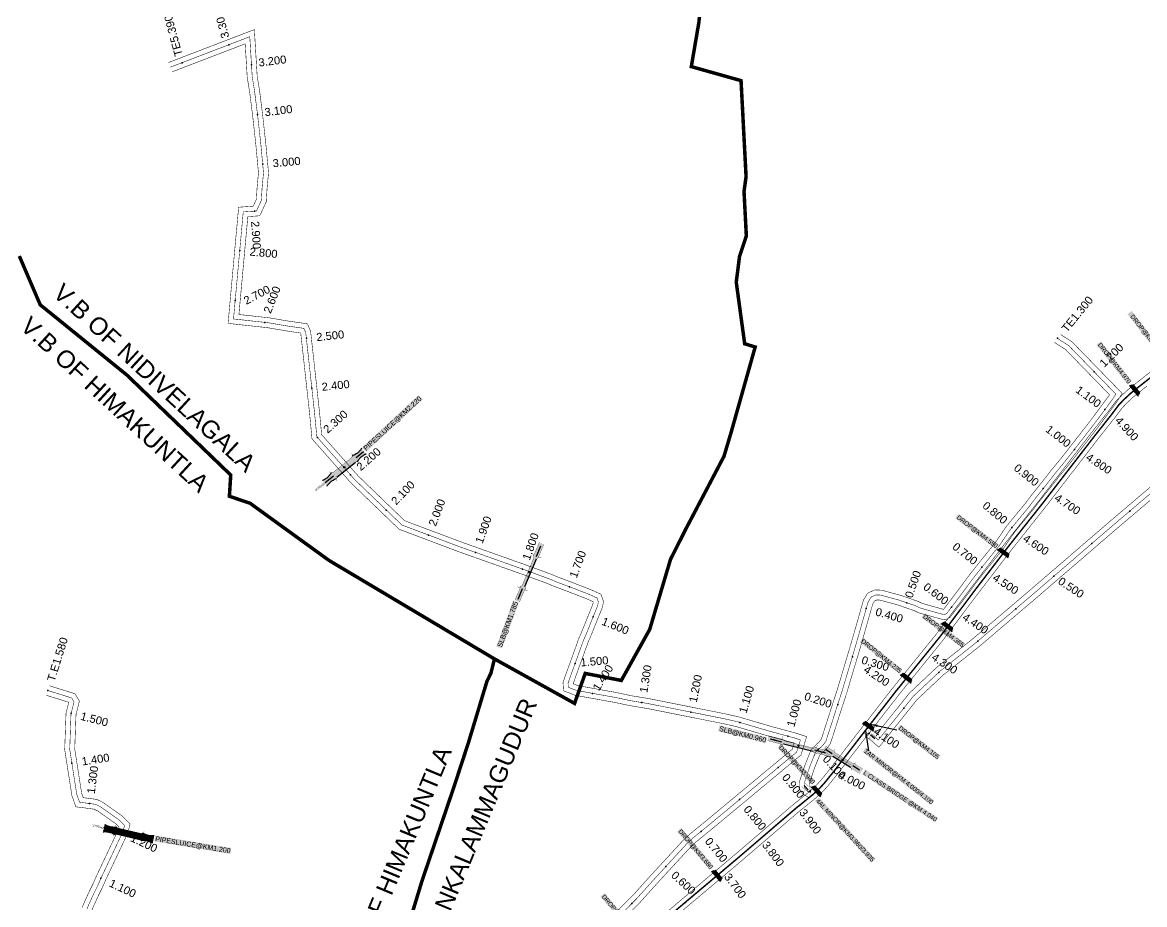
# Model space of a CAD drawing. Header units: inches. Extents: x 174104 to 230935, y 1583276 to 1631460.
# Drawn here: x 191611 to 193854, y 1613429 to 1615194 of the extents above; entities that cross this region are included whole.
import ezdxf
from ezdxf.enums import TextEntityAlignment as Align

# ---------------------------------------------------------------- set-up
doc = ezdxf.new("R2010")
doc.units = ezdxf.units.IN
doc.header["$LTSCALE"] = 15
doc.header["$MEASUREMENT"] = 0
doc.linetypes.add('ACAD_ISO02W100', pattern=[15, 12, -3])
doc.linetypes.add('HIDDEN2', pattern=[0.1875, 0.125, -0.0625])
for name, color, linetype in [('CANAL1', 7, 'Continuous'), ('CS', 134, 'Continuous'), ('CSMark', 72, 'Continuous'), ('STRUCTURE', 5, 'Continuous'), ('text2', 7, 'Continuous'), ('VB', 72, 'Continuous'), ('VILLAGE BOUNDRY', 5, 'Continuous')]:
    doc.layers.add(name, color=color, linetype=linetype)
doc.styles.get("Standard").update_dxf_attribs({"font": 'arial.ttf'})
doc.dimstyles.get("Standard").update_dxf_attribs({"dimtxt": 0.18, "dimasz": 0.18, "dimexe": 0.18, "dimexo": 0.0625, "dimgap": 0.09, "dimtad": 0, "dimtih": 1, "dimtoh": 1, "dimdec": 4, "dimzin": 0, "dimdsep": 46, "dimtxsty": 'Standard', "dimcen": 0.09, "dimadec": 0, "dimazin": 0, "dimtfac": 1, "dimtdec": 4, "dimtofl": 0, "dimtmove": 0, "dimatfit": 3, "dimfxl": 1, "dimtolj": 1, "dimtzin": 0, "dimarcsym": 0})

# ---------------------------------------------------------------- blocks, each defined once
blk = doc.blocks.new('DROP')
h = blk.add_hatch()
h.set_pattern_fill('ANSI31', color=1, scale=10, angle=45)
h.set_pattern_definition([(90, (-324.4107, -25.7687), (-1.25, 0), [])])
h.paths.add_polyline_path([(-9.9, -4.3), (-13.8, 4.1), (13.8, 4.1), (10.2, -4.3)])
at = {"layer": 'STRUCTURE', "color": 5, "const_width": 0.49}
blk.add_lwpolyline([(-9.9, -4.3), (-13.8, 4.1), (13.8, 4.1), (10.2, -4.3), (-9.9, -4.3)], dxfattribs=at)
at = {"layer": 'STRUCTURE', "color": 5}
blk.add_circle((0, 0), 1.33, dxfattribs=at)
blk = doc.blocks.new('DLB')
at = {"layer": 'STRUCTURE'}
h = blk.add_hatch(dxfattribs=at)
h.set_pattern_fill('DOTS', color=6, scale=20, angle=320.37224793, style=0)
h.paths.add_polyline_path([(769699.5, 1706950), (769699.5, 1706934), (769729.1, 1706934), (769732.1, 1706936), (769792.1, 1706936), (769795.1, 1706934), (769824.7, 1706934), (769824.7, 1706950), (769795.1, 1706950), (769792.1, 1706948), (769732.1, 1706948), (769729.1, 1706950)])
at = {"layer": 'STRUCTURE', "color": 6, "linetype": 'ACAD_ISO02W100', "ltscale": 0.5, "const_width": 0.5}
for points in [[(769699.5, 1706950), (769729.1, 1706950)], [(769795.1, 1706950), (769824.7, 1706950)], [(769699.5, 1706934), (769729.1, 1706934)], [(769795.1, 1706934), (769824.7, 1706934)]]:
    blk.add_lwpolyline(points, dxfattribs=at)
at = {"layer": 'STRUCTURE', "color": 6, "const_width": 0.628}
for points in [[(769726.1, 1706956), (769726.1, 1706952), (769732.1, 1706948), (769792.1, 1706948), (769798.1, 1706952), (769798.1, 1706956)], [(769732.1, 1706942), (769792.1, 1706942)], [(769726.1, 1706928), (769726.1, 1706932), (769732.1, 1706936), (769792.1, 1706936), (769798.1, 1706932), (769798.1, 1706928)]]:
    blk.add_lwpolyline(points, dxfattribs=at)
at = {"layer": 'STRUCTURE', "color": 6}
blk.add_lwpolyline([(769732.1, 1706936), (769792.1, 1706936)], dxfattribs=at)
blk.add_lwpolyline([(769732.1, 1706936), (769792.1, 1706936)], dxfattribs=at)
at = {"layer": 'STRUCTURE', "color": 0}
blk.add_circle((769762.1, 1706942), 1.8, dxfattribs=at)
for points in [[(769703.8, 1706942), (769726.7, 1706942)], [(769818.6, 1706942), (769795.7, 1706942)]]:
    blk.add_leader(points, dimstyle='Standard', override={"dimasz": 10, "dimgap": 0.09, "dimtad": 0}, dxfattribs=at)
blk = doc.blocks.new('OT')
at = {"layer": 'STRUCTURE', "color": 190}
for points, const_width in [([(769751.4, 1706595.8), (769729.4, 1706595.8)], 0.5), ([(769751.4, 1706579), (769729.4, 1706579)], 0.5), ([(769775.2, 1706601.8), (769775.2, 1706597.8), (769769.2, 1706593.8), (769761.8, 1706593.8), (769754.4, 1706593.8), (769748.4, 1706597.8), (769748.4, 1706601.8)], 0.5), ([(769748.4, 1706573), (769748.4, 1706577), (769754.4, 1706581), (769761.8, 1706581), (769761.8, 1706581), (769761.8, 1706581), (769769.2, 1706581), (769775.2, 1706577), (769775.2, 1706573)], 0.5), ([(769761.8, 1706593.8), (769761.8, 1706581)], 2.5)]:
    blk.add_lwpolyline(points, dxfattribs=dict(at, const_width=const_width))
at = {"layer": 'STRUCTURE', "color": 0}
blk.add_circle((769761.8, 1706587.4), 1.87, dxfattribs=at)
blk.add_leader([(769732.6, 1706587.4), (769753.8, 1706587.4)], dimstyle='Standard', override={"dimasz": 10, "dimgap": 0.09, "dimtad": 0}, dxfattribs=at)
blk = doc.blocks.new('SP')
at = {"layer": 'STRUCTURE'}
h = blk.add_hatch(dxfattribs=at)
h.set_pattern_fill('DASH', color=256, scale=8, style=0)
edge = h.paths.add_edge_path()
edge.add_spline(control_points=[(769825.7, 1706742.1), (769825.3, 1706741.8), (769823.8, 1706740.8), (769820.9, 1706740.3), (769817, 1706739.7), (769811.4, 1706738.9), (769804, 1706739.7), (769798.4, 1706741), (769795.6, 1706741.6)], knot_values=[0, 0, 0, 0, 1.613557, 5.24513, 8.624976, 13.470124, 22.190216, 30.746377, 30.746377, 30.746377, 30.746377], degree=3, periodic=0)
edge.add_line((769795.6, 1706741.6), (769792.6, 1706739.6))
edge.add_line((769792.6, 1706739.6), (769732.6, 1706739.6))
edge.add_line((769732.6, 1706739.6), (769729.6, 1706741.6))
edge.add_spline(control_points=[(769729.6, 1706741.6), (769726.9, 1706740.9), (769721.3, 1706739.5), (769713.9, 1706738.5), (769708.3, 1706739.1), (769704.4, 1706739.6), (769701.5, 1706740), (769700, 1706741), (769699.5, 1706741.3)], knot_values=[0, 0, 0, 0, 8.556161, 17.276253, 22.121402, 25.501247, 29.13282, 30.746377, 30.746377, 30.746377, 30.746377], degree=3, periodic=0)
edge.add_line((769699.5, 1706741.3), (769699.5, 1706722.1))
edge.add_spline(control_points=[(769699.5, 1706722.1), (769700, 1706722.4), (769701.4, 1706723.4), (769704.3, 1706724), (769708.2, 1706724.5), (769713.8, 1706725.3), (769721.2, 1706724.5), (769726.8, 1706723.3), (769729.6, 1706722.6)], knot_values=[0, 0, 0, 0, 1.613557, 5.24513, 8.624976, 13.470124, 22.190216, 30.746377, 30.746377, 30.746377, 30.746377], degree=3, periodic=0)
edge.add_line((769729.6, 1706722.6), (769732.6, 1706724.6))
edge.add_line((769732.6, 1706724.6), (769792.6, 1706724.6))
edge.add_line((769792.6, 1706724.6), (769795.6, 1706722.6))
edge.add_spline(control_points=[(769795.6, 1706722.6), (769798.4, 1706723.3), (769803.9, 1706724.8), (769811.3, 1706725.8), (769817, 1706725.1), (769820.9, 1706724.7), (769823.8, 1706724.2), (769825.2, 1706723.3), (769825.7, 1706723)], knot_values=[0, 0, 0, 0, 8.556161, 17.276253, 22.121402, 25.501247, 29.13282, 30.746377, 30.746377, 30.746377, 30.746377], degree=3, periodic=0)
edge.add_line((769825.7, 1706723), (769825.7, 1706742.1))
h.paths.add_polyline_path([(769764.2, 1706732.1, -1), (769761.1, 1706732.1, -1)], flags=0)
h.paths.add_polyline_path([(769761.1, 1706732.1, 1), (769764.2, 1706732.1, 1)], flags=16)
at = {"layer": 'STRUCTURE', "const_width": 0.628}
for points in [[(769726.6, 1706747.6), (769726.6, 1706743.6), (769732.6, 1706739.6), (769792.6, 1706739.6), (769798.6, 1706743.6), (769798.6, 1706747.6)], [(769726.6, 1706716.6), (769726.6, 1706720.6), (769732.6, 1706724.6), (769792.6, 1706724.6), (769798.6, 1706720.6), (769798.6, 1706716.6)]]:
    blk.add_lwpolyline(points, dxfattribs=at)
at = {"layer": 'STRUCTURE', "color": 3}
blk.add_lwpolyline([(769732.6, 1706724.6), (769792.6, 1706724.6)], dxfattribs=at)
blk.add_lwpolyline([(769732.6, 1706724.6), (769792.6, 1706724.6)], dxfattribs=at)
at = {"layer": 'STRUCTURE', "color": 0}
blk.add_circle((769762.6, 1706732.1), 1.55, dxfattribs=at)
at = {"layer": 'STRUCTURE'}
for points in [[(769699.5, 1706741.3), (769700.9, 1706740.5), (769704.4, 1706739.6), (769707.8, 1706739.2), (769712.6, 1706738.8), (769721.3, 1706739.7), (769729.6, 1706741.6)], [(769699.5, 1706722.1), (769700.9, 1706723), (769704.4, 1706724), (769707.7, 1706724.5), (769712.5, 1706725), (769721.2, 1706724.4), (769729.6, 1706722.6)], [(769825.7, 1706742.1), (769824.3, 1706741.3), (769820.8, 1706740.3), (769817.5, 1706739.8), (769812.7, 1706739.2), (769804, 1706739.9), (769795.6, 1706741.6)], [(769825.7, 1706723), (769824.3, 1706723.8), (769820.8, 1706724.7), (769817.4, 1706725.1), (769812.6, 1706725.5), (769803.9, 1706724.6), (769795.6, 1706722.6)]]:
    blk.add_spline(points, degree=3, dxfattribs=at)
at = {"layer": 'STRUCTURE', "color": 0}
blk.add_text('STREAM', height=5, dxfattribs=at).set_placement((769684.3, 1706732.1), align=Align.MIDDLE_CENTER)
for points in [[(769727.4, 1706732.1), (769700.8, 1706732.1)], [(769824.4, 1706732.1), (769800.5, 1706732.1)]]:
    blk.add_leader(points, dimstyle='Standard', override={"dimasz": 10, "dimgap": 0.09, "dimtad": 0}, dxfattribs=at)
blk = doc.blocks.new('SLB')
at = {"layer": 'STRUCTURE'}
h = blk.add_hatch(dxfattribs=at)
h.set_pattern_fill('DOTS', color=6, scale=20, angle=320.3722, style=0)
h.set_pattern_definition([(320.372247934, (-159.4327, -72.9564), (1.2786241598, 0.5641323054), [0, -1.25])])
h.paths.add_polyline_path([(769699.5, 1706871.1), (769699.5, 1706861.1), (769729.1, 1706861.1), (769732.1, 1706863.1), (769792.1, 1706863.1), (769795.1, 1706861.1), (769824.7, 1706861.1), (769824.7, 1706871.1), (769795.1, 1706871.1), (769792.1, 1706869.1), (769732.1, 1706869.1), (769729.1, 1706871.1)])
at = {"layer": 'STRUCTURE', "color": 6, "linetype": 'ACAD_ISO02W100', "ltscale": 0.5, "const_width": 0.5}
for points in [[(769699.5, 1706871.1), (769729.1, 1706871.1)], [(769795.1, 1706871.1), (769824.7, 1706871.1)], [(769699.5, 1706861.1), (769729.1, 1706861.1)], [(769795.1, 1706861.1), (769824.7, 1706861.1)]]:
    blk.add_lwpolyline(points, dxfattribs=at)
at = {"layer": 'STRUCTURE', "color": 6, "const_width": 0.628}
for points in [[(769726.1, 1706877.1), (769726.1, 1706873.1), (769732.1, 1706869.1), (769792.1, 1706869.1), (769798.1, 1706873.1), (769798.1, 1706877.1)], [(769726.1, 1706855.1), (769726.1, 1706859.1), (769732.1, 1706863.1), (769792.1, 1706863.1), (769798.1, 1706859.1), (769798.1, 1706855.1)]]:
    blk.add_lwpolyline(points, dxfattribs=at)
at = {"layer": 'STRUCTURE', "color": 6}
blk.add_lwpolyline([(769732.1, 1706863.1), (769792.1, 1706863.1)], dxfattribs=at)
blk.add_lwpolyline([(769732.1, 1706863.1), (769792.1, 1706863.1)], dxfattribs=at)
at = {"layer": 'STRUCTURE', "color": 0}
blk.add_circle((769762.1, 1706866.1), 1.24, dxfattribs=at)
for points in [[(769703.8, 1706866), (769726.7, 1706866)], [(769818.6, 1706865.8), (769795.7, 1706865.8)]]:
    blk.add_leader(points, dimstyle='Standard', override={"dimasz": 10, "dimgap": 0.09, "dimtad": 0}, dxfattribs=at)

msp = doc.modelspace()

# ---------------------------------------------------------------- linework, layer by layer
at = {"layer": 'CANAL1', "color": 200, "const_width": 1}
for points in [[(191902.41808, 1615113.33648), (192074.15549, 1615179.22316), (192079.81653, 1615085.91147), (192084.47619, 1615057.74987), (192091.16629, 1615004.22565), (192097.12106, 1614950.1483), (192102.47875, 1614892.58044), (192099.53034, 1614861.21788), (192097.94058, 1614834.82748), (192084.93325, 1614806.8546), (192061.10569, 1614805.19715), (192043.31154, 1614609.40962), (192103.59108, 1614602.79156), (192144.1034, 1614595.92229), (192180.13861, 1614590.77787), (192186.67336, 1614575.56937), (192204.58023, 1614412.36657), (192208.67186, 1614369.13614), (192281.54748, 1614286.64719), (192374.56614, 1614197.0469), (192489.96323, 1614153.6425), (192619.4191, 1614107.63394), (192668.77468, 1614089.4378), (192681.4756, 1614084.03777), (192709.9765, 1614073.34313), (192746.23806, 1614059.30883), (192766.97699, 1614049.99425), (192771.96813, 1614036.07691), (192770.34828, 1614024.98869), (192745.39139, 1613963.08027), (192741.33002, 1613954.11348), (192712.32167, 1613873.63492), (192711.40444, 1613870.88446), (192720.8147, 1613867.21143), (192797.40244, 1613853.44236), (192827.80477, 1613846.95343), (192861.79542, 1613841.38886), (193014.2976, 1613811.00921), (193041.50972, 1613804.88631), (193110.2626, 1613784.69919), (193157.03293, 1613772.10538), (193178.19015, 1613765.10879), (193166.80426, 1613728.3818), (192992.68084, 1613583.64391), (192950.989, 1613549.60783), (192880.33565, 1613472.87599), (192845.62484, 1613434.25876), (192780.18196, 1613368.45992)], [(191909.58192, 1615094.66352), (192055.84451, 1615150.77684), (192059.9159, 1615083.66749), (192064.67977, 1615054.87605), (192071.30251, 1615001.89071), (192077.22275, 1614948.12694), (192082.39145, 1614892.58983), (192079.58672, 1614862.75561), (192078.205, 1614839.81873), (192071.77352, 1614825.98754), (192042.72918, 1614823.96721), (192021.61696, 1614591.67128), (192100.82563, 1614582.975), (192141.01786, 1614576.16001), (192166.19596, 1614572.56556), (192167.1185, 1614570.41851), (192184.68327, 1614410.33352), (192189.37412, 1614360.77205), (192267.09231, 1614272.80172), (192363.66299, 1614179.77995), (192483.09335, 1614134.85851), (192612.61093, 1614088.82803), (192661.39842, 1614070.84132), (192674.04624, 1614065.46387), (192702.85372, 1614054.65418), (192738.52619, 1614040.84788), (192751.02273, 1614035.23525), (192751.45628, 1614034.02633), (192750.90421, 1614030.24731), (192726.99933, 1613970.94851), (192722.78414, 1613961.64212), (192693.425, 1613880.19036), (192691.10915, 1613873.24595), (192692.22126, 1613856.90255), (192715.35788, 1613847.87182), (192793.54464, 1613833.81528), (192824.09971, 1613827.29375), (192858.22509, 1613821.70712), (193010.1481, 1613791.44285), (193036.4921, 1613785.51527), (193104.84457, 1613765.44573), (193151.28856, 1613752.93979), (193153.2749, 1613752.28292), (193149.45775, 1613739.97008), (192979.96428, 1613599.08078), (192937.23941, 1613564.20136), (192865.54146, 1613486.33505), (192831.08813, 1613448.00428), (192763.20863, 1613379.75557)], [(193192.19132, 1613660.98019), (193185.16976, 1613665.0964), (193183.63518, 1613666.8918), (193183.19236, 1613667.61719), (193183.28359, 1613670.43984), (193194.07843, 1613702.64717), (193204.45292, 1613728.55205), (193217.57912, 1613740.62778), (193225.42175, 1613750.55685), (193244.64371, 1613810.36015), (193258.44346, 1613852.99454), (193285.2025, 1613942.63112), (193310.36559, 1614030.5168), (193314.01973, 1614036.46071), (193318.37966, 1614038.49372), (193324.52988, 1614038.27509), (193361.09866, 1614028.35836), (193393.49229, 1614017.06981), (193399.68237, 1614013.99214), (193404.39382, 1614012.13658), (193425.76568, 1614006.21115), (193441.78928, 1614001.69615), (193448.99244, 1613999.77142), (193455.84706, 1613998.76456), (193465.17925, 1614004.08023), (193486.61114, 1614032.23735), (193505.6877, 1614057.76431), (193522.72537, 1614080.64072), (193543.65187, 1614106.88859), (193570.23796, 1614139.74878), (193593.70207, 1614173.93859), (193632.14766, 1614220.63562), (193641.75316, 1614233.59937), (193669.26295, 1614268.05765), (193682.0288, 1614284.60693), (193703.40255, 1614310.51092), (193758.20826, 1614380.85069), (193798.38985, 1614434.90872), (193808.9328, 1614451.65347), (193708.22052, 1614555.16249), (193689.43607, 1614567.09811), (193686.20003, 1614569.7396)], [(192827.39567, 1613354.01083), (192935.68485, 1613445.67483), (193037.26234, 1613531.27203), (193151.98733, 1613629.73654), (193182.76646, 1613654.44949), (193193.90962, 1613664.29161), (193206.73208, 1613678.06314), (193225.19558, 1613700.88224), (193246.89017, 1613729.04943), (193286.56335, 1613780.55913), (193349.04559, 1613860.91775), (193437.46377, 1613970.3538), (193508.21458, 1614064.52271), (193574.17453, 1614150.7755), (193644.38174, 1614239.33764), (193744.89325, 1614369.68552), (193780.71415, 1614415.05725), (193795.20116, 1614434.38517), (193806.96704, 1614446.49144), (193821.13606, 1614459.61289), (193847.32393, 1614480.37623), (193927.33561, 1614542.66093)], [(193182.07672, 1613643.72636), (193172.15257, 1613649.54413), (193167.39561, 1613655.1096), (193163.00988, 1613662.29397), (193163.38872, 1613674.016), (193175.29808, 1613709.54859), (193187.57318, 1613740.19924), (193202.86911, 1613754.27106), (193207.48701, 1613760.11751), (193225.60935, 1613816.49965), (193239.34478, 1613858.93532), (193266.00605, 1613948.2444), (193291.89251, 1614038.65655), (193300.12622, 1614052.04969), (193314.28513, 1614058.65191), (193327.54183, 1614058.18065), (193367.014, 1614047.47658), (193401.26588, 1614035.54046), (193407.81395, 1614032.28481), (193410.74743, 1614031.12948), (193431.14956, 1614025.47292), (193447.08313, 1614020.98328), (193451.92569, 1614019.68932), (193470.6433, 1614044.28044), (193489.65727, 1614069.72365), (193506.88188, 1614092.85106), (193528.05837, 1614119.41249), (193554.19382, 1614151.71568), (193577.70634, 1614185.97604), (193616.38242, 1614232.95303), (193625.89827, 1614245.79579), (193653.52889, 1614280.40542), (193666.3933, 1614297.08246), (193687.79795, 1614323.0239), (193742.29224, 1614392.96399), (193781.87715, 1614446.21927), (193783.62083, 1614448.98866), (193695.51864, 1614539.53741), (193677.70844, 1614550.85399), (193673.553, 1614554.24598)], [(192839.01233, 1613340.26117), (192947.29915, 1613431.92317), (193048.92366, 1613517.55997), (193163.48667, 1613615.88546), (193194.36554, 1613640.67851), (193206.48438, 1613651.38239), (193220.33192, 1613666.25486), (193239.32442, 1613689.72776), (193261.15067, 1613718.06588), (193300.79865, 1613769.54287), (193363.15241, 1613849.73625), (193451.66423, 1613959.2882), (193522.55942, 1614053.64929), (193588.37747, 1614139.7165), (193658.56226, 1614228.25036), (193759.08475, 1614358.61248), (193794.98185, 1614404.08075), (193808.91284, 1614422.66683), (193819.54496, 1614433.60656), (193832.85994, 1614445.93711), (193858.44407, 1614466.22177)], [(193314.25938, 1613777.65156), (193320.00606, 1613772.69087), (193383.9249, 1613852.57341), (193438.20469, 1613903.60047), (193510.10464, 1613960.61526), (193625.7968, 1614059.07672), (193785.13965, 1614196.32949), (193875.16237, 1614272.75861)], [(193301.19053, 1613762.51203), (193322.652, 1613743.98592), (193398.65592, 1613838.97178), (193451.29051, 1613888.45224), (193522.80297, 1613945.15975), (193638.80445, 1614043.88447), (193798.13821, 1614181.12941), (193883.31489, 1614253.44425)], [(191729.97206, 1613423.89712), (191735.75993, 1613437.11244), (191745.04684, 1613457.45921), (191751.25366, 1613469.754), (191758.23672, 1613485.82983), (191802.28629, 1613579.15774), (191803.65133, 1613584.55106), (191797.74511, 1613590.59403), (191760.8725, 1613616.55509), (191753.49827, 1613620.18088), (191734.20519, 1613622.69676), (191717.35124, 1613624.84183), (191709.3327, 1613647.48184), (191695.02964, 1613739.13857), (191697.68279, 1613812.20884), (191703.00174, 1613833.08008), (191702.36052, 1613834.16431), (191658.19933, 1613847.92296)], [(191748.71898, 1613416.84832), (191754.0182, 1613428.94794), (191763.07794, 1613448.797), (191769.36773, 1613461.25613), (191776.4565, 1613477.57533), (191821.19966, 1613572.37275), (191825.79082, 1613590.51255), (191810.76274, 1613605.88858), (191771.10431, 1613633.81107), (191759.35926, 1613639.58592), (191736.76083, 1613642.53283), (191732.09244, 1613643.127), (191728.80657, 1613652.4045), (191715.08602, 1613740.32839), (191717.59195, 1613809.34402), (191724.42295, 1613836.14846), (191715.65749, 1613850.96975), (191664.14839, 1613867.01769)]]:
    msp.add_lwpolyline(points, dxfattribs=at)
at = {"layer": 'CANAL1', "color": 1, "linetype": 'HIDDEN2', "ltscale": 4, "const_width": 1}
for points in [[(191906, 1615104), (192065, 1615165), (192069.86622, 1615084.78948), (192074.57798, 1615056.31296), (192081.2344, 1615003.05818), (192087.1719, 1614949.13762), (192092.4351, 1614892.58514), (192089.55853, 1614861.98674), (192088.07279, 1614837.3231), (192078.35338, 1614816.42107), (192051.91744, 1614814.58218), (192032.46425, 1614600.54045), (192102.20836, 1614592.88328), (192142.56063, 1614586.04115), (192173.16729, 1614581.67172), (192176.89593, 1614572.99394), (192194.63175, 1614411.35004), (192199.02299, 1614364.9541), (192274.3199, 1614279.72445), (192369.11457, 1614188.41342), (192486.52829, 1614144.25051), (192616.01501, 1614098.23098), (192665.08655, 1614080.13956), (192677.76092, 1614074.75082), (192706.41511, 1614063.99865), (192742.38213, 1614050.07835), (192758.99986, 1614042.61475), (192761.7122, 1614035.05162), (192760.62625, 1614027.618), (192736.19536, 1613967.01439), (192732.05708, 1613957.8778), (192702.87334, 1613876.91264), (192701.22011, 1613871.95519), (192701.76747, 1613863.91122), (192718.08629, 1613857.54162), (192795.47354, 1613843.62882), (192825.95224, 1613837.12359), (192860.01026, 1613831.54799), (193012.22285, 1613801.22603), (193039.00091, 1613795.20079), (193107.55359, 1613775.07246), (193154.16075, 1613762.52258), (193165.73253, 1613758.69585), (193158.131, 1613734.17594), (192986.32256, 1613591.36234), (192944.11421, 1613556.9046), (192872.93856, 1613479.60552), (192838.35648, 1613441.13152), (192771.69529, 1613374.10774)], [(193187.13402, 1613652.35327), (193178.66116, 1613657.32027), (193175.51539, 1613661.0007), (193173.10112, 1613664.95558), (193173.33615, 1613672.22792), (193184.68826, 1613706.09788), (193196.01305, 1613734.37564), (193210.22411, 1613747.44942), (193216.45438, 1613755.33718), (193235.12653, 1613813.4299), (193248.89412, 1613855.96493), (193275.60428, 1613945.43776), (193301.12905, 1614034.58668), (193307.07298, 1614044.2552), (193316.3324, 1614048.57282), (193326.03586, 1614048.22787), (193364.05633, 1614037.91747), (193397.37908, 1614026.30514), (193403.74816, 1614023.13847), (193407.57063, 1614021.63303), (193428.45762, 1614015.84203), (193444.4362, 1614011.33972), (193451.01654, 1614009.58141), (193453.89147, 1614009.15912), (193458.45744, 1614011.75992), (193478.62722, 1614038.25889), (193497.67248, 1614063.74398), (193514.80363, 1614086.74589), (193535.85512, 1614113.15054), (193562.21589, 1614145.73223), (193585.7042, 1614179.95731), (193624.26504, 1614226.79432), (193633.82572, 1614239.69758), (193661.39592, 1614274.23154), (193674.21105, 1614290.84469), (193695.60025, 1614316.76741), (193750.25025, 1614386.90734), (193790.1335, 1614440.56399), (193796.27681, 1614450.32106), (193701.86958, 1614547.34995), (193683.57226, 1614558.97605), (193679.87651, 1614561.99279)], [(193307.72496, 1613770.0818), (193321.32903, 1613758.3384), (193391.29041, 1613845.77259), (193444.7476, 1613896.02636), (193516.4538, 1613952.88751), (193632.30063, 1614051.48059), (193791.63893, 1614188.72945), (193879.23863, 1614263.10143)], [(191739.34552, 1613420.37272), (191744.88907, 1613433.03019), (191754.06239, 1613453.1281), (191760.3107, 1613465.50506), (191767.34661, 1613481.70258), (191811.74297, 1613575.76525), (191814.72107, 1613587.53181), (191804.25392, 1613598.24131), (191765.98841, 1613625.18308), (191756.42877, 1613629.8834), (191735.48301, 1613632.6148), (191724.72184, 1613633.98441), (191719.06963, 1613649.94317), (191705.05783, 1613739.73348), (191707.63737, 1613810.77643), (191713.71234, 1613834.61427), (191709.009, 1613842.56703), (191661.17386, 1613857.47033)]]:
    msp.add_lwpolyline(points, dxfattribs=at)
at = {"layer": 'CANAL1', "color": 3, "linetype": 'HIDDEN2', "ltscale": 4, "true_color": 0x00ff00, "const_width": 3}
msp.add_lwpolyline([(192833.204, 1613347.136), (192941.492, 1613438.799), (193043.093, 1613524.416), (193157.737, 1613622.811), (193188.566, 1613647.564), (193200.197, 1613657.837), (193213.532, 1613672.159), (193232.26, 1613695.305), (193254.02042, 1613723.55766), (193293.681, 1613775.051), (193356.099, 1613855.327), (193444.564, 1613964.821), (193515.387, 1614059.086), (193581.276, 1614145.246), (193651.472, 1614233.794), (193751.989, 1614364.149), (193787.848, 1614409.569), (193802.057, 1614428.526), (193813.256, 1614440.049), (193826.998, 1614452.775), (193852.884, 1614473.299), (193932.81, 1614535.517)], dxfattribs=at)
at = {"layer": 'CS'}
for p in [(192022.98584, 1615148.88136), (191929.62105, 1615113.06216), (192068.42364, 1615108.5676), (192080.45497, 1615009.29401), (192090.82939, 1614909.83828), (192074.18411, 1614816.13105), (192044.88651, 1614737.22151), (192035.83531, 1614637.63197), (192094.84502, 1614593.6917), (192178.12864, 1614561.75909), (193679.87651, 1614561.99279), (193753.16082, 1614494.63438), (192189.03533, 1614462.35565), (193774.23986, 1614419.18159), (192200.40344, 1614363.39154), (193713.5044, 1614339.7463), (192266.61221, 1614288.4489), (193651.23861, 1614261.50867), (192337.95716, 1614218.42581), (193588.65145, 1614183.53712), (192422.22103, 1614168.43845), (192516.01565, 1614133.77071), (192610.24176, 1614100.2828), (193528.40983, 1614103.812), (192703.78917, 1614064.98401), (193378.58007, 1614032.85623), (192751.32978, 1614004.55706), (193297.28914, 1614021.17523), (193467.92016, 1614024.192), (193269.53442, 1613925.10513), (192715.27488, 1613911.31853), (191661.17386, 1613857.47033), (192750.19255, 1613851.76951), (192848.48022, 1613833.43556), (193240.31943, 1613829.4734), (191707.90673, 1613811.83337), (192946.62486, 1613814.29367), (193044.43696, 1613793.60466), (193140.59559, 1613766.17526), (193201.34445, 1613739.28038), (191709.34716, 1613712.24663), (193121.14731, 1613703.43371), (191744.57046, 1613631.42976), (193044.24597, 1613639.51045), (191810.25875, 1613572.62063), (192967.20569, 1613575.75585), (192896.56916, 1613505.26912), (191767.57551, 1613482.18755), (192828.9194, 1613431.6431)]:
    msp.add_point(p, dxfattribs=at)
at = {"layer": 'CS', "color": 2}
for p in [(193824.22268, 1614216.39299), (193748.25694, 1614151.36161), (193672.48967, 1614086.09813), (193596.54084, 1614021.04672), (193520.38691, 1613956.23483), (193442.32832, 1613893.75205), (193372.57803, 1613822.38681)]:
    msp.add_point(p, dxfattribs=at)
at = {"layer": 'STRUCTURE', "color": 2}
msp.add_point((191823, 1613571, 100), dxfattribs=at)
at = {"layer": 'text2', "color": 2, "linetype": 'Continuous'}
for p in [(193834.78337, 1614459.00654), (193572.31294, 1614133.52542, 1), (193460.1824, 1613985.609, 1), (193378.37053, 1613882.89269, 1), (193300.0216, 1613783.20566, 1), (193250.35923, 1613718.80415, 1), (193195.67313, 1613653.84132, 1), (192999.54875, 1613487.72219, 1)]:
    msp.add_point(p, dxfattribs=at)
at = {"layer": 'text2', "color": 2}
for p in [(193788.38167, 1614410.281), (193726.66324, 1614331.30541), (193665.4568, 1614251.93013), (193603.43212, 1614173.1946), (193542.05363, 1614093.95672), (193481.54827, 1614014.04685), (193420.2668, 1613934.74811), (193357.27479, 1613856.78229), (193295.72188, 1613777.67579), (193234.54792, 1613698.27552), (193163.90787, 1613627.76567), (193087.68189, 1613562.68511), (193011.37849, 1613497.69086), (192934.74341, 1613433.08649)]:
    msp.add_point(p, dxfattribs=at)
at = {"layer": 'VILLAGE BOUNDRY', "linetype": 'HIDDEN2', "ltscale": 20, "const_width": 7}
for points in [[(192974.45751, 1615306.5789), (192962.72721, 1615193.46977), (192947.61608, 1615105.15808), (193047.03964, 1615077.13963), (193047.03964, 1615077.13963), (193047.03964, 1615077.13963), (193057.08142, 1614885.11334), (193052.98002, 1614855.2232), (193057.62059, 1614766.79661), (193043.98678, 1614725.27127), (193037.45323, 1614674.06327), (193054.29704, 1614550.89904), (193075.27725, 1614544.38618), (193027.30788, 1614374.05336), (193012.88851, 1614325.70069), (192937.51614, 1614182.00031), (192906.04944, 1614119.74392), (192875.7195, 1614017.57118), (192864.42826, 1613979.53426), (192807.69951, 1613877.5929), (192735.49386, 1613891.61484), (192714.2666, 1613831.61866), (192554.15281, 1613920.62281)], [(191604.35779, 1614726.36659), (191646.12521, 1614628.84407), (191819.31898, 1614488.37093), (192026.90558, 1614288.41347), (192024.26319, 1614245.92919), (192065.58778, 1614231.89605), (192223.46475, 1614117.53823), (192554.15281, 1613920.62281), (192547.10288, 1613892.31022), (192539.0659, 1613875.75484), (192501.99299, 1613752.84192), (192473.45384, 1613665.60299), (192409.12752, 1613476.18717), (192362.83664, 1613324.08481)]]:
    msp.add_lwpolyline(points, dxfattribs=at)

# ---------------------------------------------------------------- block references
at = {"layer": 'STRUCTURE', "color": 0}
for name, p, xscale, yscale, zscale, rotation in [('SP', (570681.21154, 165065.17194, 100), 0.8000000000008118, 0.8000000000008118, 0.8000000000008118, 38.91049385163797), ('OT', (1137792.9107, 2068850.33806), 0.5599999999999999, 0.5599999999999999, 0.5599999999999999, 140.0038291721132), ('DLB', (-891866.83273, 878496.91475, 1), 0.7, 0.7, 0.7, 328.3930871906893), ('OT', (-796898.43109, 1268842.97349), 0.5599999999999999, 0.5599999999999999, 0.5599999999999999, 313.4794347009797), ('SP', (-718710.99413, 424273.65253, 100), 0.7999999999999997, 0.7999999999999997, 0.7999999999999997, 346.8382034005136)]:
    msp.add_blockref(name, p, dxfattribs=dict(at, xscale=xscale, yscale=yscale, zscale=zscale, rotation=rotation))
for p, rotation in [((1466098.42241, 241436.58299, 100), 67.1278422601232), ((-974696.37817, 150178.03745), 345.6862022259739)]:
    msp.add_blockref('SLB', p, dxfattribs=dict(at, rotation=rotation))
at = {"layer": 'text2', "color": 2, "linetype": 'Continuous'}
for p, rotation in [((193834.78337, 1614459.00654), 129.0040919990052), ((193572.31294, 1614133.52542, 1), 144.119245180422), ((193460.1824, 1613985.609, 1), 143.0724183613745), ((193378.37053, 1613882.89269, 1), 142.0184441331953), ((193302.61652, 1613786.49798, 1), 143.9855323250199), ((193198.92674, 1613656.71505), 132.7634416932309), ((192999.54875, 1613487.72219, 1), 130.4456351451803)]:
    msp.add_blockref('DROP', p, dxfattribs=dict(at, rotation=rotation))

# ---------------------------------------------------------------- texts
at = {"layer": 'CSMark', "color": 1}
for s, rotation, p in [('TE5.390/3.400', 105.20306306, (191923.16976, 1615126.35213)), ('3.300', 105.20306306, (192016.53456, 1615162.17133)), ('3.200', 7.12456397, (192082.48832, 1615113.08724)), ('3.100', 7.12456397, (192094.51965, 1615013.81364)), ('3.000', 5.31705807, (192110.74334, 1614911.69162)), ('2.900', 273.97908558, (192075.57196, 1614796.17926)), ('2.800', 354.80693862, (192064.80442, 1614735.41127)), ('2.700', 27.62813722, (192054.40195, 1614635.7485)), ('2.600', 68.65741922, (192099.33954, 1614612.95361)), ('TE1.300', 50.77614356, (193692.52355, 1614577.48641)), ('2.500', 6.26153444, (192198.00932, 1614563.94043)), ('1.200', 44.21540381, (193767.49528, 1614508.58153)), ('2.400', 6.26153444, (192208.91602, 1614464.53699)), ('1.100', 323.3763958, (193719.01944, 1614461.75902)), ('2.300', 41.45928237, (192215.39197, 1614376.6333)), ('1.000', 322.07581944, (193659.22482, 1614382.93944)), ('4.900', 312.45919747, (193799.44825, 1614401.68296)), ('2.200', 41.45928237, (192281.60073, 1614301.69065)), ('4.800', 326.38730048, (193739.22819, 1614326.64851)), ('0.900', 321.39786277, (193595.82089, 1614305.83718)), ('2.100', 46.07237077, (192351.83215, 1614232.83015)), ('2.000', 69.38717354, (192429.26206, 1614187.15806)), ('0.800', 320.53542625, (193533.21182, 1614230.55739)), ('4.700', 326.38730048, (193676.45694, 1614245.42709)), ('1.900', 70.43481065, (192522.71323, 1614152.61593)), ('1.800', 70.43481068, (192616.93934, 1614119.12802)), ('4.600', 326.38730048, (193613.44682, 1614164.39259)), ('0.700', 321.43588305, (193473.00062, 1614148.48107)), ('1.700', 69.43195163, (192710.81556, 1614083.70912)), ('0.600', 322.72329694, (193414.54071, 1614067.84663)), ('4.500', 326.38730048, (193552.83282, 1614085.93338)), ('0.500', 326.38730048, (193683.51188, 1614078.71905)), ('0.400', 344.0227298, (193316.51656, 1614015.67011)), ('4.400', 326.38730048, (193492.32929, 1614006.7695)), ('1.600', 338.04436015, (192769.87926, 1613997.07929)), ('T.E1.580', 72.69529484, (191667.12292, 1613876.56506)), ('1.500', 4.90095279, (192726.13963, 1613913.45505)), ('0.300', 343.37815455, (193288.69869, 1613919.38406)), ('4.300', 326.38730048, (193430.71708, 1613926.74994)), ('1.400', 57.92415527, (192756.0863, 1613859.44078)), ('1.300', 80.7026377, (192851.71139, 1613853.17282)), ('4.200', 326.38730048, (193294.89982, 1613902.15459)), ('1.200', 78.73370898, (192950.53224, 1613833.90827)), ('1.100', 73.63678859, (193050.07147, 1613812.79457)), ('0.200', 342.06445439, (193174.48335, 1613846.87956)), ('1.000', 74.92945635, (193145.79575, 1613785.48739)), ('1.500', 345.70275424, (191727.28728, 1613806.89432)), ('4.100', 326.38730048, (193314.60175, 1613778.02835)), ('1.400', 8.86948679, (191729.108, 1613715.33032)), ('0.100', 312.61318132, (193214.88535, 1613724.56155)), ('1.300', 82.57036536, (191747.15663, 1613651.26185)), ('0.900', 309.73462493, (193133.93197, 1613688.05345)), ('4.000', 332.93592601, (193243.85897, 1613690.32064)), ('0.800', 309.73462493, (193057.03063, 1613624.13018)), ('3.900', 307.08500103, (193168.73925, 1613617.8815)), ('1.200', 334.73329408, (191828.34537, 1613564.08398)), ('0.700', 309.22726113, (192979.85365, 1613560.26298)), ('3.800', 307.08500103, (193094.51006, 1613553.10797)), ('0.600', 317.361667, (192911.28204, 1613491.72176)), ('3.700', 307.08500103, (193018.5534, 1613489.22755)), ('1.100', 334.73329408, (191785.66212, 1613473.6509))]:
    msp.add_text(s, height=16, rotation=rotation, dxfattribs=at).set_placement(p, align=Align.MIDDLE_LEFT)
msp.add_text('0.500', height=16, rotation=70.78754241, dxfattribs=at).set_placement((193399.94161, 1614096.37128), align=Align.MIDDLE_RIGHT)
at = {"layer": 'STRUCTURE', "color": 5, "attachment_point": 1, "bg_fill": 1, "box_fill_scale": 1.1, "bg_fill_color": 7, "bg_fill_true_color": 16777215, "bg_fill_transparency": 0}
for s, insert, char_height, width, rotation in [('\\pi6.02442;DROP@KM5.050', (193827.87509, 1614615.45585), 9, 109.8885402, 307.89879779), ('\\pi0.57911;DROP@KM4.970', (193766.18564, 1614554.45102, -1), 9, 98.9979127, 307.89879779), ('PIPESLUICE@KM2.220', (192290.88829, 1614343.66772, 100), 10, 151.8257844, 42.74474565), ('\\pi0.52999;DROP@KM4.550', (193482.16941, 1614209.25185), 9, 98.8996862, 322.59382886), ('SLB@KM1.785', (192559.07283, 1613946.16599), 10, 96.041337, 69.76235926), ('\\pi0.52999;DROP@KM4.365', (193414.5479, 1614010.88649), 9, 98.9979127, 323.08179942), ('\\pi0.48088;DROP@KM4.235', (193291.48197, 1613961.54076), 9, 98.8996862, 321.06373652), ('SLB@KM0.960', (193004.99287, 1613786.54843), 10, 96.041337, 345.70504369), ('\\pi0.52999;DROP@KM4.105', (193365.95854, 1613787.90414), 9, 98.9979127, 322.13341744), ('\\pi0.57911;DROP@KM3.940', (193127.96272, 1613749.02794), 9, 98.9979127, 312.58678865), ('\\pi0.72952;1AR MINOR@KM 4.000/4.100', (193296.97961, 1613741.8764), 9, 170.8812688, 322.13341744), ('L CLASS BRIDGE @KM 4.040', (193295.47732, 1613698.01484), 9, 172.9747203, 326.46039559), ('\\pi0.12481;4AL MINOR@KM3.960/3.935', (193202.52675, 1613642.15427), 9, 165.3990041, 312.58678865), ('\\pi0.52999;DROP@KM3.680', (192927.51174, 1613581.45229), 9, 98.8996862, 310.120126), ('PIPESLUICE@KM1.200', (191876.96338, 1613566.28543, 100), 10, 151.8257844, 350.6724552), ('\\pi0.52999;DROP@KM3.480', (192774.2989, 1613450.89435), 9, 98.8996862, 310.2470537)]:
    msp.add_mtext(s, dxfattribs=dict(at, insert=insert, char_height=char_height, width=width, rotation=rotation))
at = {"layer": 'VB', "color": 1}
for s, rotation, p in [('V.B OF NIDIVELAGALA ', 317.35601972, (191680.91884, 1614661.49033)), ('V.B OF HIMAKUNTLA', 317.35601972, (191615.58863, 1614595.30793)), ('V.B OF ANKALAMMAGUDUR', 67.38402433, (192370.32901, 1613229.76267)), ('V.B OF HIMAKUNTLA', 67.38402433, (192265.24659, 1613291.54715))]:
    msp.add_text(s, height=35, rotation=rotation, dxfattribs=at).set_placement(p, align=Align.MIDDLE_LEFT)

# ---------------------------------------------------------------- leaders
at = {"layer": 'text2'}
for points in [[(193305.25947, 1613789.9421), (193358.7082, 1613778.57946)], [(193295.72188, 1613777.67579), (193301.57813, 1613736.84302)]]:
    msp.add_leader(points, dimstyle='Standard', override={"dimtxt": 5, "dimasz": 15, "dimgap": 0.09, "dimtad": 0, "dimzin": 2}, dxfattribs=at)

doc.saveas('drawing.dxf')
